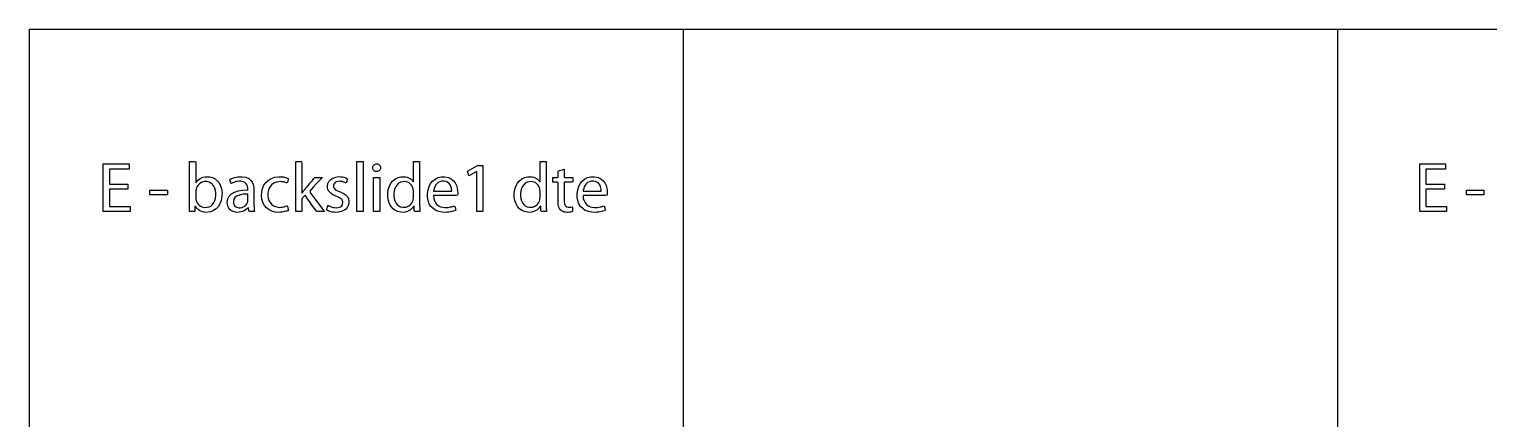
# Model space of a CAD drawing. Header units: metres. Extents: x 1885 to 2636, y 491 to 906.
# Drawn here: x 1998.3 to 2056.6, y 766.5 to 782.1 of the extents above; entities that cross this region are included whole.
import ezdxf

# ---------------------------------------------------------------- set-up
doc = ezdxf.new("R2010")
doc.units = ezdxf.units.M

msp = doc.modelspace()

# ---------------------------------------------------------------- linework, layer by layer
at = {"layer": 'COMPONENT1'}
for p, q in [((1998.337, 782.062), (1998.337, 721.562)), ((1998.337, 782.062), (2024.437, 782.062)), ((2024.437, 782.062), (2050.537, 782.062)), ((2024.437, 782.062), (2024.437, 746.552)), ((2050.537, 782.062), (2050.537, 746.552)), ((2050.537, 782.062), (2076.637, 782.062))]:
    msp.add_line(p, q, dxfattribs=at)
at = {"layer": 'COMPONENT26'}
for p, q in [((2053.824, 774.781), (2053.824, 776.682)), ((2053.824, 776.682), (2054.853, 776.682)), ((2054.853, 776.477), (2054.072, 776.477)), ((2054.072, 776.477), (2054.072, 775.876)), ((2054.853, 776.682), (2054.853, 776.477)), ((2054.072, 775.876), (2054.808, 775.876)), ((2054.808, 775.876), (2054.808, 775.672)), ((2054.808, 775.672), (2054.072, 775.672)), ((2054.072, 775.672), (2054.072, 774.987)), ((2055.684, 775.453), (2055.684, 775.633)), ((2055.684, 775.633), (2056.38, 775.633)), ((2056.38, 775.453), (2055.684, 775.453)), ((2056.38, 775.633), (2056.38, 775.453)), ((2054.896, 774.781), (2053.824, 774.781)), ((2054.072, 774.987), (2054.896, 774.987)), ((2054.896, 774.987), (2054.896, 774.781))]:
    msp.add_line(p, q, dxfattribs=at)
at = {"layer": 'COMPONENT27'}
for p, q in [((2001.294, 774.781), (2001.294, 776.682)), ((2001.294, 776.682), (2002.324, 776.682)), ((2002.324, 776.477), (2001.543, 776.477)), ((2001.543, 776.477), (2001.543, 775.876)), ((2002.324, 776.682), (2002.324, 776.477)), ((2004.74, 776.784), (2004.778, 776.784)), ((2004.74, 776.714), (2004.74, 776.784)), ((2004.74, 776.531), (2004.74, 776.714)), ((2004.74, 776.271), (2004.74, 776.531)), ((2004.778, 776.784), (2004.816, 776.784)), ((2004.816, 776.784), (2004.861, 776.784)), ((2004.861, 776.784), (2004.906, 776.784)), ((2004.906, 776.784), (2004.945, 776.784)), ((2004.945, 776.784), (2004.974, 776.784)), ((2004.974, 776.784), (2004.986, 776.753)), ((2004.986, 776.753), (2004.986, 776.662)), ((2004.986, 776.662), (2004.986, 776.529)), ((2004.986, 776.529), (2004.986, 776.375)), ((2008.971, 776.728), (2008.972, 776.784)), ((2008.971, 776.493), (2008.971, 776.728)), ((2008.971, 776.136), (2008.971, 776.493)), ((2008.972, 776.784), (2009.03, 776.784)), ((2009.03, 776.784), (2009.079, 776.784)), ((2009.079, 776.784), (2009.13, 776.784)), ((2009.13, 776.784), (2009.175, 776.784)), ((2009.175, 776.784), (2009.206, 776.784)), ((2009.206, 776.784), (2009.216, 776.697)), ((2009.216, 776.697), (2009.216, 776.511)), ((2009.216, 776.511), (2009.216, 776.265)), ((2011.412, 776.784), (2011.66, 776.784)), ((2011.412, 774.781), (2011.412, 776.784)), ((2011.66, 776.784), (2011.66, 774.781)), ((2012.047, 776.515), (2012.048, 776.545)), ((2012.053, 776.486), (2012.047, 776.515)), ((2012.048, 776.545), (2012.053, 776.574)), ((2012.053, 776.574), (2012.063, 776.602)), ((2012.062, 776.459), (2012.053, 776.486)), ((2012.077, 776.435), (2012.062, 776.459)), ((2012.063, 776.602), (2012.078, 776.626)), ((2012.095, 776.415), (2012.077, 776.435)), ((2012.078, 776.626), (2012.097, 776.647)), ((2012.117, 776.398), (2012.095, 776.415)), ((2012.097, 776.647), (2012.12, 776.664)), ((2012.143, 776.386), (2012.117, 776.398)), ((2012.12, 776.664), (2012.147, 776.676)), ((2012.173, 776.379), (2012.143, 776.386)), ((2012.147, 776.676), (2012.177, 776.684)), ((2012.177, 776.684), (2012.21, 776.685)), ((2012.238, 776.382), (2012.205, 776.378)), ((2012.21, 776.685), (2012.241, 776.681)), ((2012.268, 776.392), (2012.238, 776.382)), ((2012.241, 776.681), (2012.269, 776.671)), ((2012.293, 776.406), (2012.268, 776.392)), ((2012.269, 776.671), (2012.293, 776.657)), ((2012.293, 776.657), (2012.314, 776.638)), ((2012.315, 776.425), (2012.293, 776.406)), ((2012.314, 776.638), (2012.331, 776.615)), ((2012.332, 776.447), (2012.315, 776.425)), ((2012.331, 776.615), (2012.344, 776.589)), ((2012.344, 776.472), (2012.332, 776.447)), ((2012.344, 776.589), (2012.352, 776.561)), ((2012.352, 776.5), (2012.344, 776.472)), ((2012.352, 776.561), (2012.354, 776.53)), ((2012.354, 776.53), (2012.352, 776.5)), ((2013.669, 776.755), (2013.669, 776.784)), ((2013.669, 776.784), (2013.709, 776.784)), ((2013.669, 776.668), (2013.669, 776.755)), ((2013.669, 776.542), (2013.669, 776.668)), ((2013.669, 776.395), (2013.669, 776.542)), ((2013.669, 776.246), (2013.669, 776.395)), ((2013.709, 776.784), (2013.749, 776.784)), ((2013.749, 776.784), (2013.794, 776.784)), ((2013.794, 776.784), (2013.838, 776.784)), ((2013.838, 776.784), (2013.877, 776.784)), ((2013.877, 776.784), (2013.914, 776.784)), ((2013.914, 776.784), (2013.914, 776.714)), ((2013.914, 776.714), (2013.914, 776.531)), ((2013.914, 776.531), (2013.914, 776.271)), ((2015.831, 776.4), (2016.232, 776.615)), ((2015.879, 776.211), (2015.831, 776.4)), ((2016.204, 776.384), (2015.879, 776.211)), ((2016.204, 774.781), (2016.204, 776.384)), ((2016.232, 776.615), (2016.443, 776.615)), ((2016.443, 776.615), (2016.443, 774.781)), ((2018.721, 776.755), (2018.721, 776.784)), ((2018.721, 776.784), (2018.761, 776.784)), ((2018.721, 776.668), (2018.721, 776.755)), ((2018.721, 776.542), (2018.721, 776.668)), ((2018.721, 776.395), (2018.721, 776.542)), ((2018.721, 776.246), (2018.721, 776.395)), ((2018.761, 776.784), (2018.801, 776.784)), ((2018.801, 776.784), (2018.845, 776.784)), ((2018.845, 776.784), (2018.89, 776.784)), ((2018.89, 776.784), (2018.928, 776.784)), ((2018.928, 776.784), (2018.966, 776.784)), ((2018.966, 776.784), (2018.966, 776.714)), ((2018.966, 776.714), (2018.966, 776.531)), ((2018.966, 776.531), (2018.966, 776.271)), ((2019.438, 776.376), (2019.453, 776.405)), ((2019.453, 776.405), (2019.497, 776.418)), ((2019.497, 776.418), (2019.556, 776.436)), ((2019.556, 776.436), (2019.616, 776.454)), ((2019.616, 776.454), (2019.681, 776.474)), ((2019.681, 776.474), (2019.681, 776.386)), ((2019.681, 776.386), (2019.681, 776.305)), ((2001.543, 775.876), (2002.279, 775.876)), ((2002.279, 775.876), (2002.279, 775.672)), ((2004.74, 775.971), (2004.74, 776.271)), ((2004.74, 775.671), (2004.74, 775.971)), ((2004.986, 776.375), (2004.986, 776.218)), ((2004.986, 776.218), (2004.986, 776.078)), ((2004.986, 776.078), (2004.986, 775.975)), ((2004.986, 775.975), (2004.986, 775.927)), ((2004.986, 775.927), (2005.017, 775.967)), ((2005.017, 775.967), (2005.058, 776.017)), ((2005.083, 775.837), (2005.045, 775.783)), ((2005.058, 776.017), (2005.105, 776.061)), ((2005.127, 775.883), (2005.083, 775.837)), ((2005.105, 776.061), (2005.158, 776.098)), ((2005.177, 775.921), (2005.127, 775.883)), ((2005.158, 776.098), (2005.217, 776.128)), ((2005.231, 775.95), (2005.177, 775.921)), ((2005.217, 776.128), (2005.282, 776.152)), ((2005.289, 775.969), (2005.231, 775.95)), ((2005.282, 776.152), (2005.353, 776.167)), ((2005.349, 775.979), (2005.289, 775.969)), ((2005.429, 775.977), (2005.349, 775.979)), ((2005.353, 776.167), (2005.43, 776.174)), ((2005.516, 775.955), (2005.429, 775.977)), ((2005.43, 776.174), (2005.539, 776.169)), ((2005.59, 775.916), (2005.516, 775.955)), ((2005.539, 776.169), (2005.653, 776.14)), ((2005.653, 775.861), (2005.59, 775.916)), ((2005.653, 776.14), (2005.756, 776.088)), ((2005.704, 775.793), (2005.653, 775.861)), ((2005.756, 776.088), (2005.844, 776.015)), ((2005.844, 776.015), (2005.918, 775.922)), ((2005.918, 775.922), (2005.975, 775.811)), ((2005.975, 775.811), (2006.014, 775.685)), ((2006.342, 776.036), (2006.356, 776.069)), ((2006.351, 776.007), (2006.342, 776.036)), ((2006.363, 775.973), (2006.351, 776.007)), ((2006.356, 776.069), (2006.408, 776.096)), ((2006.374, 775.939), (2006.363, 775.973)), ((2006.384, 775.91), (2006.374, 775.939)), ((2006.409, 775.901), (2006.384, 775.91)), ((2006.408, 776.096), (2006.466, 776.119)), ((2006.453, 775.925), (2006.409, 775.901)), ((2006.5, 775.946), (2006.453, 775.925)), ((2006.466, 776.119), (2006.529, 776.139)), ((2006.55, 775.963), (2006.5, 775.946)), ((2006.529, 776.139), (2006.595, 776.155)), ((2006.602, 775.976), (2006.55, 775.963)), ((2006.595, 776.155), (2006.664, 776.167)), ((2006.656, 775.985), (2006.602, 775.976)), ((2006.71, 775.99), (2006.656, 775.985)), ((2006.664, 776.167), (2006.735, 776.173)), ((2006.782, 775.99), (2006.71, 775.99)), ((2006.735, 776.173), (2006.835, 776.173)), ((2006.877, 775.974), (2006.782, 775.99)), ((2006.835, 776.173), (2006.982, 776.149)), ((2006.948, 775.94), (2006.877, 775.974)), ((2006.998, 775.892), (2006.948, 775.94)), ((2006.982, 776.149), (2007.097, 776.097)), ((2007.031, 775.837), (2006.998, 775.892)), ((2007.049, 775.778), (2007.031, 775.837)), ((2007.097, 776.097), (2007.182, 776.023)), ((2007.182, 776.023), (2007.243, 775.932)), ((2007.243, 775.932), (2007.281, 775.828)), ((2007.281, 775.828), (2007.3, 775.717)), ((2007.649, 775.708), (2007.705, 775.834)), ((2007.705, 775.834), (2007.784, 775.944)), ((2007.784, 775.944), (2007.884, 776.035)), ((2007.884, 776.035), (2008.002, 776.105)), ((2007.962, 775.8), (2007.914, 775.72)), ((2008.025, 775.867), (2007.962, 775.8)), ((2008.002, 776.105), (2008.139, 776.152)), ((2008.101, 775.92), (2008.025, 775.867)), ((2008.192, 775.957), (2008.101, 775.92)), ((2008.139, 776.152), (2008.292, 776.173)), ((2008.296, 775.975), (2008.192, 775.957)), ((2008.292, 776.173), (2008.379, 776.174)), ((2008.37, 775.976), (2008.296, 775.975)), ((2008.416, 775.973), (2008.37, 775.976)), ((2008.379, 776.174), (2008.431, 776.17)), ((2008.458, 775.968), (2008.416, 775.973)), ((2008.431, 776.17), (2008.48, 776.164)), ((2008.497, 775.96), (2008.458, 775.968)), ((2008.48, 776.164), (2008.527, 776.155)), ((2008.532, 775.951), (2008.497, 775.96)), ((2008.527, 776.155), (2008.57, 776.145)), ((2008.564, 775.941), (2008.532, 775.951)), ((2008.592, 775.929), (2008.564, 775.941)), ((2008.57, 776.145), (2008.61, 776.133)), ((2008.634, 775.929), (2008.592, 775.929)), ((2008.61, 776.133), (2008.645, 776.12)), ((2008.641, 775.955), (2008.634, 775.929)), ((2008.651, 775.988), (2008.641, 775.955)), ((2008.645, 776.12), (2008.675, 776.107)), ((2008.662, 776.022), (2008.651, 775.988)), ((2008.671, 776.055), (2008.662, 776.022)), ((2008.675, 776.107), (2008.671, 776.055)), ((2008.971, 775.722), (2008.971, 776.136)), ((2009.216, 776.265), (2009.216, 776.002)), ((2009.216, 776.002), (2009.216, 775.762)), ((2009.399, 775.744), (2009.471, 775.828)), ((2009.471, 775.828), (2009.554, 775.925)), ((2009.554, 775.925), (2009.635, 776.02)), ((2009.635, 776.02), (2009.701, 776.097)), ((2009.793, 775.883), (2009.685, 775.767)), ((2009.701, 776.097), (2009.739, 776.142)), ((2009.739, 776.142), (2009.78, 776.146)), ((2009.78, 776.146), (2009.831, 776.146)), ((2009.899, 775.996), (2009.793, 775.883)), ((2009.831, 776.146), (2009.892, 776.146)), ((2009.892, 776.146), (2009.952, 776.146)), ((2009.985, 776.088), (2009.899, 775.996)), ((2009.952, 776.146), (2010.003, 776.146)), ((2010.034, 776.146), (2009.985, 776.088)), ((2010.003, 776.146), (2010.034, 776.146)), ((2010.24, 775.813), (2010.259, 775.9)), ((2010.24, 775.735), (2010.24, 775.813)), ((2010.259, 775.9), (2010.298, 775.979)), ((2010.298, 775.979), (2010.355, 776.048)), ((2010.355, 776.048), (2010.429, 776.104)), ((2010.429, 776.104), (2010.52, 776.145)), ((2010.485, 775.858), (2010.478, 775.817)), ((2010.478, 775.817), (2010.48, 775.773)), ((2010.501, 775.895), (2010.485, 775.858)), ((2010.527, 775.928), (2010.501, 775.895)), ((2010.52, 776.145), (2010.625, 776.169)), ((2010.56, 775.955), (2010.527, 775.928)), ((2010.603, 775.975), (2010.56, 775.955)), ((2010.653, 775.988), (2010.603, 775.975)), ((2010.625, 776.169), (2010.725, 776.175)), ((2010.711, 775.991), (2010.653, 775.988)), ((2010.762, 775.988), (2010.711, 775.991)), ((2010.725, 776.175), (2010.782, 776.171)), ((2010.809, 775.98), (2010.762, 775.988)), ((2010.782, 776.171), (2010.835, 776.164)), ((2010.853, 775.969), (2010.809, 775.98)), ((2010.835, 776.164), (2010.886, 776.154)), ((2010.892, 775.955), (2010.853, 775.969)), ((2010.886, 776.154), (2010.933, 776.141)), ((2010.927, 775.94), (2010.892, 775.955)), ((2010.957, 775.924), (2010.927, 775.94)), ((2010.933, 776.141), (2010.975, 776.125)), ((2010.986, 775.919), (2010.957, 775.924)), ((2010.975, 776.125), (2011.013, 776.107)), ((2010.994, 775.944), (2010.986, 775.919)), ((2011.005, 775.978), (2010.994, 775.944)), ((2011.017, 776.016), (2011.005, 775.978)), ((2011.013, 776.107), (2011.042, 776.09)), ((2011.029, 776.051), (2011.017, 776.016)), ((2011.042, 776.09), (2011.029, 776.051)), ((2012.078, 774.781), (2012.078, 776.146)), ((2012.078, 776.146), (2012.326, 776.146)), ((2012.205, 776.378), (2012.173, 776.379)), ((2012.326, 776.146), (2012.326, 774.781)), ((2012.663, 775.666), (2012.708, 775.801)), ((2012.708, 775.801), (2012.772, 775.917)), ((2012.772, 775.917), (2012.853, 776.013)), ((2012.853, 776.013), (2012.948, 776.088)), ((2012.948, 776.088), (2013.055, 776.14)), ((2013.018, 775.854), (2012.968, 775.783)), ((2013.079, 775.911), (2013.018, 775.854)), ((2013.055, 776.14), (2013.171, 776.169)), ((2013.152, 775.952), (2013.079, 775.911)), ((2013.234, 775.975), (2013.152, 775.952)), ((2013.171, 776.169), (2013.277, 776.174)), ((2013.319, 775.98), (2013.234, 775.975)), ((2013.277, 776.174), (2013.35, 776.167)), ((2013.384, 775.971), (2013.319, 775.98)), ((2013.35, 776.167), (2013.416, 776.152)), ((2013.443, 775.952), (2013.384, 775.971)), ((2013.416, 776.152), (2013.476, 776.131)), ((2013.497, 775.924), (2013.443, 775.952)), ((2013.476, 776.131), (2013.528, 776.103)), ((2013.544, 775.887), (2013.497, 775.924)), ((2013.528, 776.103), (2013.574, 776.072)), ((2013.585, 775.845), (2013.544, 775.887)), ((2013.574, 776.072), (2013.612, 776.036)), ((2013.618, 775.796), (2013.585, 775.845)), ((2013.612, 776.036), (2013.644, 775.998)), ((2013.644, 775.998), (2013.663, 775.969)), ((2013.663, 775.969), (2013.669, 776.015)), ((2013.669, 776.113), (2013.669, 776.246)), ((2013.669, 776.015), (2013.669, 776.113)), ((2013.914, 776.271), (2013.914, 775.971)), ((2013.914, 775.971), (2013.914, 775.671)), ((2014.295, 775.783), (2014.356, 775.899)), ((2014.356, 775.899), (2014.435, 775.999)), ((2014.435, 775.999), (2014.533, 776.079)), ((2014.553, 775.832), (2014.519, 775.77)), ((2014.533, 776.079), (2014.647, 776.136)), ((2014.597, 775.889), (2014.553, 775.832)), ((2014.651, 775.936), (2014.597, 775.889)), ((2014.647, 776.136), (2014.777, 776.168)), ((2014.717, 775.972), (2014.651, 775.936)), ((2014.794, 775.993), (2014.717, 775.972)), ((2014.777, 776.168), (2014.925, 776.173)), ((2014.884, 775.996), (2014.794, 775.993)), ((2014.97, 775.979), (2014.884, 775.996)), ((2014.925, 776.173), (2015.067, 776.146)), ((2015.04, 775.947), (2014.97, 775.979)), ((2015.094, 775.901), (2015.04, 775.947)), ((2015.067, 776.146), (2015.181, 776.091)), ((2015.136, 775.845), (2015.094, 775.901)), ((2015.165, 775.783), (2015.136, 775.845)), ((2015.181, 776.091), (2015.271, 776.014)), ((2015.271, 776.014), (2015.338, 775.922)), ((2015.338, 775.922), (2015.386, 775.82)), ((2015.386, 775.82), (2015.417, 775.714)), ((2017.715, 775.666), (2017.759, 775.801)), ((2017.759, 775.801), (2017.823, 775.917)), ((2017.823, 775.917), (2017.905, 776.013)), ((2017.905, 776.013), (2018, 776.088)), ((2018, 776.088), (2018.107, 776.14)), ((2018.07, 775.854), (2018.02, 775.783)), ((2018.131, 775.911), (2018.07, 775.854)), ((2018.107, 776.14), (2018.223, 776.169)), ((2018.203, 775.952), (2018.131, 775.911)), ((2018.286, 775.975), (2018.203, 775.952)), ((2018.223, 776.169), (2018.329, 776.174)), ((2018.371, 775.98), (2018.286, 775.975)), ((2018.329, 776.174), (2018.402, 776.167)), ((2018.435, 775.971), (2018.371, 775.98)), ((2018.402, 776.167), (2018.468, 776.152)), ((2018.495, 775.952), (2018.435, 775.971)), ((2018.468, 776.152), (2018.527, 776.131)), ((2018.549, 775.924), (2018.495, 775.952)), ((2018.527, 776.131), (2018.58, 776.103)), ((2018.596, 775.887), (2018.549, 775.924)), ((2018.58, 776.103), (2018.625, 776.072)), ((2018.636, 775.845), (2018.596, 775.887)), ((2018.625, 776.072), (2018.664, 776.036)), ((2018.67, 775.796), (2018.636, 775.845)), ((2018.664, 776.036), (2018.696, 775.998)), ((2018.696, 775.998), (2018.715, 775.969)), ((2018.715, 775.969), (2018.721, 776.015)), ((2018.721, 776.113), (2018.721, 776.246)), ((2018.721, 776.015), (2018.721, 776.113)), ((2018.966, 776.271), (2018.966, 775.971)), ((2018.966, 775.971), (2018.966, 775.671)), ((2019.227, 776.121), (2019.234, 776.146)), ((2019.227, 776.08), (2019.227, 776.121)), ((2019.227, 776.032), (2019.227, 776.08)), ((2019.227, 775.989), (2019.227, 776.032)), ((2019.23, 775.957), (2019.227, 775.989)), ((2019.26, 775.957), (2019.23, 775.957)), ((2019.234, 776.146), (2019.267, 776.146)), ((2019.307, 775.957), (2019.26, 775.957)), ((2019.267, 776.146), (2019.317, 776.146)), ((2019.361, 775.957), (2019.307, 775.957)), ((2019.317, 776.146), (2019.37, 776.146)), ((2019.407, 775.957), (2019.361, 775.957)), ((2019.37, 776.146), (2019.414, 776.146)), ((2019.438, 775.937), (2019.407, 775.957)), ((2019.414, 776.146), (2019.438, 776.158)), ((2019.438, 776.325), (2019.438, 776.376)), ((2019.438, 776.262), (2019.438, 776.325)), ((2019.438, 776.201), (2019.438, 776.262)), ((2019.438, 776.158), (2019.438, 776.201)), ((2019.438, 775.824), (2019.438, 775.937)), ((2019.438, 775.652), (2019.438, 775.824)), ((2019.681, 776.305), (2019.681, 776.226)), ((2019.681, 776.226), (2019.681, 776.166)), ((2019.681, 776.166), (2019.714, 776.146)), ((2019.689, 775.957), (2019.681, 775.842)), ((2019.681, 775.842), (2019.681, 775.677)), ((2019.74, 775.957), (2019.689, 775.957)), ((2019.714, 776.146), (2019.786, 776.146)), ((2019.821, 775.957), (2019.74, 775.957)), ((2019.786, 776.146), (2019.874, 776.146)), ((2019.911, 775.957), (2019.821, 775.957)), ((2019.874, 776.146), (2019.959, 776.146)), ((2019.988, 775.957), (2019.911, 775.957)), ((2019.959, 776.146), (2020.02, 776.146)), ((2020.036, 775.964), (2019.988, 775.957)), ((2020.02, 776.146), (2020.036, 776.125)), ((2020.036, 776.125), (2020.036, 776.085)), ((2020.036, 776.085), (2020.036, 776.038)), ((2020.036, 776.038), (2020.036, 775.994)), ((2020.036, 775.994), (2020.036, 775.964)), ((2020.264, 775.783), (2020.325, 775.899)), ((2020.325, 775.899), (2020.404, 775.999)), ((2020.404, 775.999), (2020.501, 776.079)), ((2020.522, 775.832), (2020.488, 775.77)), ((2020.501, 776.079), (2020.616, 776.136)), ((2020.566, 775.889), (2020.522, 775.832)), ((2020.62, 775.936), (2020.566, 775.889)), ((2020.616, 776.136), (2020.745, 776.168)), ((2020.685, 775.972), (2020.62, 775.936)), ((2020.762, 775.993), (2020.685, 775.972)), ((2020.745, 776.168), (2020.894, 776.173)), ((2020.853, 775.996), (2020.762, 775.993)), ((2020.939, 775.979), (2020.853, 775.996)), ((2020.894, 776.173), (2021.035, 776.146)), ((2021.009, 775.947), (2020.939, 775.979)), ((2021.063, 775.901), (2021.009, 775.947)), ((2021.035, 776.146), (2021.15, 776.091)), ((2021.104, 775.845), (2021.063, 775.901)), ((2021.134, 775.783), (2021.104, 775.845)), ((2021.15, 776.091), (2021.24, 776.014)), ((2021.24, 776.014), (2021.307, 775.922)), ((2021.307, 775.922), (2021.355, 775.82)), ((2021.355, 775.82), (2021.385, 775.714)), ((2002.279, 775.672), (2001.543, 775.672)), ((2001.543, 775.672), (2001.543, 774.987)), ((2003.154, 775.453), (2003.154, 775.633)), ((2003.154, 775.633), (2003.851, 775.633)), ((2003.851, 775.453), (2003.154, 775.453)), ((2003.851, 775.633), (2003.851, 775.453)), ((2004.74, 775.406), (2004.74, 775.671)), ((2004.74, 775.215), (2004.74, 775.406)), ((2004.988, 775.611), (2004.986, 775.583)), ((2004.986, 775.583), (2004.986, 775.53)), ((2004.986, 775.53), (2004.986, 775.491)), ((2004.986, 775.491), (2004.986, 775.447)), ((2004.986, 775.447), (2004.986, 775.403)), ((2004.986, 775.403), (2004.986, 775.365)), ((2004.986, 775.365), (2004.986, 775.328)), ((2004.986, 775.328), (2004.987, 775.294)), ((2004.987, 775.294), (2004.991, 775.261)), ((2004.991, 775.636), (2004.988, 775.611)), ((2004.999, 775.672), (2004.991, 775.636)), ((2004.991, 775.261), (2005.014, 775.186)), ((2005.015, 775.723), (2004.999, 775.672)), ((2005.045, 775.783), (2005.015, 775.723)), ((2005.742, 775.714), (2005.704, 775.793)), ((2005.706, 775.139), (2005.744, 775.222)), ((2005.768, 775.625), (2005.742, 775.714)), ((2005.744, 775.222), (2005.77, 775.317)), ((2005.782, 775.529), (2005.768, 775.625)), ((2005.77, 775.317), (2005.783, 775.424)), ((2005.783, 775.424), (2005.782, 775.529)), ((2006.001, 775.222), (2005.95, 775.088)), ((2006.03, 775.379), (2006.001, 775.222)), ((2006.014, 775.685), (2006.033, 775.543)), ((2006.033, 775.543), (2006.03, 775.379)), ((2006.239, 775.162), (2006.261, 775.289)), ((2006.261, 775.289), (2006.316, 775.398)), ((2006.316, 775.398), (2006.404, 775.488)), ((2006.404, 775.488), (2006.523, 775.559)), ((2006.506, 775.273), (2006.487, 775.189)), ((2006.547, 775.34), (2006.506, 775.273)), ((2006.523, 775.559), (2006.673, 775.61)), ((2006.607, 775.391), (2006.547, 775.34)), ((2006.683, 775.429), (2006.607, 775.391)), ((2006.673, 775.61), (2006.852, 775.641)), ((2006.77, 775.455), (2006.683, 775.429)), ((2006.866, 775.47), (2006.77, 775.455)), ((2006.852, 775.641), (2007.06, 775.65)), ((2006.965, 775.477), (2006.866, 775.47)), ((2007.065, 775.478), (2006.965, 775.477)), ((2007.058, 775.721), (2007.049, 775.778)), ((2007.06, 775.676), (2007.058, 775.721)), ((2007.06, 775.65), (2007.06, 775.676)), ((2007.062, 775.197), (2007.065, 775.225)), ((2007.065, 775.442), (2007.065, 775.478)), ((2007.065, 775.406), (2007.065, 775.442)), ((2007.065, 775.364), (2007.065, 775.406)), ((2007.065, 775.321), (2007.065, 775.364)), ((2007.065, 775.283), (2007.065, 775.321)), ((2007.065, 775.255), (2007.065, 775.283)), ((2007.065, 775.225), (2007.065, 775.255)), ((2007.3, 775.717), (2007.305, 775.618)), ((2007.305, 775.618), (2007.305, 775.584)), ((2007.305, 775.584), (2007.305, 775.509)), ((2007.305, 775.509), (2007.305, 775.409)), ((2007.305, 775.409), (2007.305, 775.303)), ((2007.305, 775.303), (2007.305, 775.206)), ((2007.608, 775.416), (2007.616, 775.568)), ((2007.625, 775.271), (2007.608, 775.416)), ((2007.616, 775.568), (2007.649, 775.708)), ((2007.664, 775.14), (2007.625, 775.271)), ((2007.862, 775.533), (2007.859, 775.426)), ((2007.859, 775.426), (2007.874, 775.318)), ((2007.881, 775.63), (2007.862, 775.533)), ((2007.874, 775.318), (2007.905, 775.223)), ((2007.914, 775.72), (2007.881, 775.63)), ((2007.905, 775.223), (2007.951, 775.14)), ((2008.971, 775.318), (2008.971, 775.722)), ((2008.971, 774.989), (2008.971, 775.318)), ((2009.216, 775.762), (2009.216, 775.588)), ((2009.216, 775.588), (2009.216, 775.52)), ((2009.216, 775.52), (2009.234, 775.538)), ((2009.227, 775.307), (2009.216, 775.28)), ((2009.216, 775.28), (2009.216, 775.22)), ((2009.216, 775.22), (2009.216, 775.128)), ((2009.247, 775.329), (2009.227, 775.307)), ((2009.234, 775.538), (2009.25, 775.559)), ((2009.272, 775.357), (2009.247, 775.329)), ((2009.25, 775.559), (2009.267, 775.582)), ((2009.267, 775.582), (2009.284, 775.604)), ((2009.298, 775.386), (2009.272, 775.357)), ((2009.284, 775.604), (2009.301, 775.626)), ((2009.322, 775.412), (2009.298, 775.386)), ((2009.301, 775.626), (2009.318, 775.648)), ((2009.318, 775.648), (2009.335, 775.669)), ((2009.343, 775.435), (2009.322, 775.412)), ((2009.335, 775.669), (2009.399, 775.744)), ((2009.375, 775.391), (2009.343, 775.435)), ((2009.444, 775.294), (2009.375, 775.391)), ((2009.535, 775.167), (2009.444, 775.294)), ((2009.591, 775.666), (2009.53, 775.601)), ((2009.53, 775.601), (2009.566, 775.516)), ((2009.566, 775.516), (2009.66, 775.391)), ((2009.685, 775.767), (2009.591, 775.666)), ((2009.66, 775.391), (2009.779, 775.231)), ((2009.779, 775.231), (2009.904, 775.064)), ((2010.255, 775.671), (2010.24, 775.735)), ((2010.284, 775.61), (2010.255, 775.671)), ((2010.327, 775.553), (2010.284, 775.61)), ((2010.384, 775.501), (2010.327, 775.553)), ((2010.457, 775.453), (2010.384, 775.501)), ((2010.545, 775.41), (2010.457, 775.453)), ((2010.48, 775.773), (2010.491, 775.733)), ((2010.491, 775.733), (2010.513, 775.699)), ((2010.513, 775.699), (2010.544, 775.668)), ((2010.544, 775.668), (2010.586, 775.639)), ((2010.633, 775.375), (2010.545, 775.41)), ((2010.586, 775.639), (2010.639, 775.612)), ((2010.697, 775.347), (2010.633, 775.375)), ((2010.639, 775.612), (2010.703, 775.584)), ((2010.749, 775.318), (2010.697, 775.347)), ((2010.703, 775.584), (2010.788, 775.55)), ((2010.79, 775.287), (2010.749, 775.318)), ((2010.788, 775.55), (2010.873, 775.508)), ((2010.82, 775.254), (2010.79, 775.287)), ((2010.84, 775.216), (2010.82, 775.254)), ((2010.851, 775.173), (2010.84, 775.216)), ((2010.873, 775.508), (2010.944, 775.462)), ((2010.944, 775.462), (2011.001, 775.41)), ((2011.001, 775.41), (2011.045, 775.351)), ((2011.045, 775.351), (2011.075, 775.284)), ((2011.075, 775.284), (2011.09, 775.209)), ((2012.641, 775.513), (2012.663, 775.666)), ((2012.643, 775.356), (2012.641, 775.513)), ((2012.668, 775.217), (2012.643, 775.356)), ((2012.712, 775.093), (2012.668, 775.217)), ((2012.904, 775.605), (2012.892, 775.502)), ((2012.892, 775.502), (2012.893, 775.398)), ((2012.893, 775.398), (2012.906, 775.302)), ((2012.93, 775.699), (2012.904, 775.605)), ((2012.906, 775.302), (2012.932, 775.213)), ((2012.968, 775.783), (2012.93, 775.699)), ((2013.643, 775.743), (2013.618, 775.796)), ((2013.661, 775.682), (2013.643, 775.743)), ((2013.643, 775.2), (2013.659, 775.25)), ((2013.659, 775.25), (2013.664, 775.275)), ((2013.665, 775.655), (2013.661, 775.682)), ((2013.664, 775.275), (2013.667, 775.301)), ((2013.668, 775.629), (2013.665, 775.655)), ((2013.667, 775.301), (2013.668, 775.328)), ((2013.669, 775.591), (2013.668, 775.629)), ((2013.668, 775.328), (2013.669, 775.354)), ((2013.669, 775.555), (2013.669, 775.591)), ((2013.669, 775.518), (2013.669, 775.555)), ((2013.669, 775.475), (2013.669, 775.518)), ((2013.669, 775.432), (2013.669, 775.475)), ((2013.669, 775.394), (2013.669, 775.432)), ((2013.669, 775.354), (2013.669, 775.394)), ((2013.914, 775.671), (2013.914, 775.406)), ((2013.914, 775.406), (2013.914, 775.215)), ((2014.233, 775.508), (2014.254, 775.651)), ((2014.235, 775.359), (2014.233, 775.508)), ((2014.258, 775.22), (2014.235, 775.359)), ((2014.254, 775.651), (2014.295, 775.783)), ((2014.303, 775.096), (2014.258, 775.22)), ((2014.468, 775.419), (2014.479, 775.303)), ((2014.508, 775.419), (2014.468, 775.419)), ((2014.477, 775.639), (2014.474, 775.596)), ((2014.474, 775.596), (2014.521, 775.596)), ((2014.494, 775.704), (2014.477, 775.639)), ((2014.479, 775.303), (2014.507, 775.205)), ((2014.519, 775.77), (2014.494, 775.704)), ((2014.614, 775.419), (2014.508, 775.419)), ((2014.521, 775.596), (2014.61, 775.596)), ((2014.61, 775.596), (2014.726, 775.596)), ((2014.765, 775.419), (2014.614, 775.419)), ((2014.726, 775.596), (2014.855, 775.596)), ((2014.938, 775.419), (2014.765, 775.419)), ((2014.855, 775.596), (2014.982, 775.596)), ((2015.112, 775.419), (2014.938, 775.419)), ((2014.982, 775.596), (2015.091, 775.596)), ((2015.091, 775.596), (2015.167, 775.596)), ((2015.266, 775.419), (2015.112, 775.419)), ((2015.184, 775.719), (2015.165, 775.783)), ((2015.167, 775.596), (2015.196, 775.596)), ((2015.194, 775.656), (2015.184, 775.719)), ((2015.196, 775.596), (2015.194, 775.656)), ((2015.378, 775.419), (2015.266, 775.419)), ((2015.431, 775.44), (2015.378, 775.419)), ((2015.417, 775.714), (2015.432, 775.61)), ((2015.433, 775.466), (2015.431, 775.44)), ((2015.432, 775.61), (2015.436, 775.53)), ((2015.435, 775.496), (2015.433, 775.466)), ((2015.436, 775.53), (2015.435, 775.496)), ((2017.693, 775.513), (2017.715, 775.666)), ((2017.695, 775.356), (2017.693, 775.513)), ((2017.719, 775.217), (2017.695, 775.356)), ((2017.764, 775.093), (2017.719, 775.217)), ((2017.956, 775.605), (2017.944, 775.502)), ((2017.944, 775.502), (2017.944, 775.398)), ((2017.944, 775.398), (2017.958, 775.302)), ((2017.982, 775.699), (2017.956, 775.605)), ((2017.958, 775.302), (2017.983, 775.213)), ((2018.02, 775.783), (2017.982, 775.699)), ((2018.695, 775.743), (2018.67, 775.796)), ((2018.713, 775.682), (2018.695, 775.743)), ((2018.695, 775.2), (2018.71, 775.25)), ((2018.71, 775.25), (2018.715, 775.275)), ((2018.717, 775.655), (2018.713, 775.682)), ((2018.715, 775.275), (2018.719, 775.301)), ((2018.719, 775.629), (2018.717, 775.655)), ((2018.721, 775.591), (2018.719, 775.629)), ((2018.719, 775.301), (2018.72, 775.328)), ((2018.72, 775.328), (2018.721, 775.354)), ((2018.721, 775.555), (2018.721, 775.591)), ((2018.721, 775.518), (2018.721, 775.555)), ((2018.721, 775.475), (2018.721, 775.518)), ((2018.721, 775.432), (2018.721, 775.475)), ((2018.721, 775.394), (2018.721, 775.432)), ((2018.721, 775.354), (2018.721, 775.394)), ((2018.966, 775.671), (2018.966, 775.406)), ((2018.966, 775.406), (2018.966, 775.215)), ((2019.438, 775.464), (2019.438, 775.652)), ((2019.438, 775.305), (2019.438, 775.464)), ((2019.438, 775.218), (2019.438, 775.305)), ((2019.439, 775.157), (2019.438, 775.218)), ((2019.681, 775.677), (2019.681, 775.491)), ((2019.681, 775.491), (2019.681, 775.328)), ((2019.681, 775.328), (2019.681, 775.231)), ((2019.681, 775.231), (2019.682, 775.173)), ((2020.202, 775.508), (2020.223, 775.651)), ((2020.204, 775.359), (2020.202, 775.508)), ((2020.227, 775.22), (2020.204, 775.359)), ((2020.223, 775.651), (2020.264, 775.783)), ((2020.272, 775.096), (2020.227, 775.22)), ((2020.437, 775.419), (2020.448, 775.303)), ((2020.477, 775.419), (2020.437, 775.419)), ((2020.446, 775.639), (2020.443, 775.596)), ((2020.443, 775.596), (2020.49, 775.596)), ((2020.463, 775.704), (2020.446, 775.639)), ((2020.448, 775.303), (2020.476, 775.205)), ((2020.488, 775.77), (2020.463, 775.704)), ((2020.583, 775.419), (2020.477, 775.419)), ((2020.49, 775.596), (2020.578, 775.596)), ((2020.578, 775.596), (2020.695, 775.596)), ((2020.734, 775.419), (2020.583, 775.419)), ((2020.695, 775.596), (2020.824, 775.596)), ((2020.907, 775.419), (2020.734, 775.419)), ((2020.824, 775.596), (2020.95, 775.596)), ((2021.081, 775.419), (2020.907, 775.419)), ((2020.95, 775.596), (2021.059, 775.596)), ((2021.059, 775.596), (2021.136, 775.596)), ((2021.235, 775.419), (2021.081, 775.419)), ((2021.153, 775.719), (2021.134, 775.783)), ((2021.136, 775.596), (2021.165, 775.596)), ((2021.162, 775.656), (2021.153, 775.719)), ((2021.165, 775.596), (2021.162, 775.656)), ((2021.347, 775.419), (2021.235, 775.419)), ((2021.399, 775.44), (2021.347, 775.419)), ((2021.385, 775.714), (2021.401, 775.61)), ((2021.402, 775.466), (2021.399, 775.44)), ((2021.401, 775.61), (2021.404, 775.53)), ((2021.404, 775.496), (2021.402, 775.466)), ((2021.404, 775.53), (2021.404, 775.496)), ((2002.366, 774.781), (2001.294, 774.781)), ((2001.543, 774.987), (2002.366, 774.987)), ((2002.366, 774.987), (2002.366, 774.781)), ((2004.729, 774.787), (2004.731, 774.824)), ((2004.757, 774.781), (2004.729, 774.787)), ((2004.731, 774.824), (2004.733, 774.865)), ((2004.733, 774.865), (2004.735, 774.908)), ((2004.735, 774.908), (2004.737, 774.953)), ((2004.737, 774.953), (2004.738, 774.999)), ((2004.738, 774.999), (2004.739, 775.045)), ((2004.739, 775.045), (2004.74, 775.092)), ((2004.74, 775.134), (2004.74, 775.215)), ((2004.74, 775.092), (2004.74, 775.134)), ((2004.789, 774.781), (2004.757, 774.781)), ((2004.827, 774.781), (2004.789, 774.781)), ((2004.865, 774.781), (2004.827, 774.781)), ((2004.9, 774.781), (2004.865, 774.781)), ((2004.94, 774.781), (2004.9, 774.781)), ((2004.942, 774.808), (2004.94, 774.781)), ((2004.944, 774.841), (2004.942, 774.808)), ((2004.947, 774.881), (2004.944, 774.841)), ((2004.949, 774.922), (2004.947, 774.881)), ((2004.952, 774.959), (2004.949, 774.922)), ((2004.96, 775.004), (2004.952, 774.959)), ((2004.984, 774.967), (2004.96, 775.004)), ((2005.028, 774.911), (2004.984, 774.967)), ((2005.014, 775.186), (2005.043, 775.129)), ((2005.076, 774.864), (2005.028, 774.911)), ((2005.043, 775.129), (2005.079, 775.08)), ((2005.129, 774.825), (2005.076, 774.864)), ((2005.079, 775.08), (2005.122, 775.037)), ((2005.122, 775.037), (2005.172, 775.001)), ((2005.187, 774.795), (2005.129, 774.825)), ((2005.172, 775.001), (2005.227, 774.974)), ((2005.249, 774.773), (2005.187, 774.795)), ((2005.227, 774.974), (2005.286, 774.956)), ((2005.314, 774.758), (2005.249, 774.773)), ((2005.286, 774.956), (2005.35, 774.948)), ((2005.384, 774.751), (2005.314, 774.758)), ((2005.35, 774.948), (2005.436, 774.952)), ((2005.477, 774.753), (2005.384, 774.751)), ((2005.436, 774.952), (2005.52, 774.975)), ((2005.588, 774.775), (2005.477, 774.753)), ((2005.52, 774.975), (2005.593, 775.014)), ((2005.695, 774.82), (2005.588, 774.775)), ((2005.593, 775.014), (2005.655, 775.069)), ((2005.655, 775.069), (2005.706, 775.139)), ((2005.793, 774.887), (2005.695, 774.82)), ((2005.879, 774.976), (2005.793, 774.887)), ((2005.95, 775.088), (2005.879, 774.976)), ((2006.245, 775.072), (2006.239, 775.162)), ((2006.267, 774.992), (2006.245, 775.072)), ((2006.306, 774.919), (2006.267, 774.992)), ((2006.361, 774.855), (2006.306, 774.919)), ((2006.433, 774.804), (2006.361, 774.855)), ((2006.52, 774.768), (2006.433, 774.804)), ((2006.487, 775.189), (2006.49, 775.125)), ((2006.49, 775.125), (2006.501, 775.076)), ((2006.501, 775.076), (2006.521, 775.034)), ((2006.624, 774.751), (2006.52, 774.768)), ((2006.521, 775.034), (2006.547, 774.999)), ((2006.547, 774.999), (2006.579, 774.973)), ((2006.579, 774.973), (2006.616, 774.953)), ((2006.616, 774.953), (2006.657, 774.94)), ((2006.713, 774.753), (2006.624, 774.751)), ((2006.657, 774.94), (2006.7, 774.934)), ((2006.7, 774.934), (2006.757, 774.935)), ((2006.788, 774.766), (2006.713, 774.753)), ((2006.757, 774.935), (2006.816, 774.946)), ((2006.856, 774.787), (2006.788, 774.766)), ((2006.816, 774.946), (2006.87, 774.964)), ((2006.918, 774.816), (2006.856, 774.787)), ((2006.87, 774.964), (2006.918, 774.989)), ((2006.918, 774.989), (2006.959, 775.021)), ((2006.972, 774.851), (2006.918, 774.816)), ((2006.959, 775.021), (2006.994, 775.056)), ((2007.02, 774.891), (2006.972, 774.851)), ((2006.994, 775.056), (2007.022, 775.095)), ((2007.084, 774.935), (2007.02, 774.891)), ((2007.022, 775.095), (2007.044, 775.137)), ((2007.044, 775.137), (2007.055, 775.166)), ((2007.055, 775.166), (2007.062, 775.197)), ((2007.087, 774.907), (2007.084, 774.935)), ((2007.091, 774.872), (2007.087, 774.907)), ((2007.095, 774.837), (2007.091, 774.872)), ((2007.099, 774.806), (2007.095, 774.837)), ((2007.121, 774.781), (2007.099, 774.806)), ((2007.156, 774.781), (2007.121, 774.781)), ((2007.2, 774.781), (2007.156, 774.781)), ((2007.246, 774.781), (2007.2, 774.781)), ((2007.287, 774.781), (2007.246, 774.781)), ((2007.324, 774.787), (2007.287, 774.781)), ((2007.305, 775.206), (2007.305, 775.136)), ((2007.305, 775.136), (2007.305, 775.108)), ((2007.305, 775.108), (2007.305, 775.059)), ((2007.305, 775.059), (2007.306, 775.01)), ((2007.306, 775.01), (2007.308, 774.962)), ((2007.308, 774.962), (2007.311, 774.915)), ((2007.311, 774.915), (2007.314, 774.871)), ((2007.314, 774.871), (2007.319, 774.828)), ((2007.319, 774.828), (2007.324, 774.787)), ((2007.725, 775.026), (2007.664, 775.14)), ((2007.806, 774.929), (2007.725, 775.026)), ((2007.906, 774.851), (2007.806, 774.929)), ((2008.023, 774.794), (2007.906, 774.851)), ((2007.951, 775.14), (2008.01, 775.071)), ((2008.01, 775.071), (2008.082, 775.017)), ((2008.156, 774.76), (2008.023, 774.794)), ((2008.082, 775.017), (2008.163, 774.978)), ((2008.294, 774.75), (2008.156, 774.76)), ((2008.163, 774.978), (2008.254, 774.956)), ((2008.254, 774.956), (2008.343, 774.95)), ((2008.36, 774.753), (2008.294, 774.75)), ((2008.343, 774.95), (2008.392, 774.952)), ((2008.421, 774.759), (2008.36, 774.753)), ((2008.392, 774.952), (2008.437, 774.957)), ((2008.478, 774.768), (2008.421, 774.759)), ((2008.437, 774.957), (2008.479, 774.964)), ((2008.53, 774.779), (2008.478, 774.768)), ((2008.479, 774.964), (2008.517, 774.973)), ((2008.517, 774.973), (2008.551, 774.983)), ((2008.577, 774.791), (2008.53, 774.779)), ((2008.551, 774.983), (2008.583, 774.993)), ((2008.617, 774.804), (2008.577, 774.791)), ((2008.583, 774.993), (2008.613, 775.005)), ((2008.613, 775.005), (2008.637, 775.015)), ((2008.652, 774.817), (2008.617, 774.804)), ((2008.637, 775.015), (2008.644, 774.984)), ((2008.644, 774.984), (2008.651, 774.954)), ((2008.651, 774.954), (2008.659, 774.921)), ((2008.679, 774.829), (2008.652, 774.817)), ((2008.659, 774.921), (2008.666, 774.887)), ((2008.666, 774.887), (2008.673, 774.858)), ((2008.673, 774.858), (2008.679, 774.829)), ((2008.975, 774.781), (2008.971, 774.989)), ((2009.001, 774.781), (2008.975, 774.781)), ((2009.043, 774.781), (2009.001, 774.781)), ((2009.093, 774.781), (2009.043, 774.781)), ((2009.143, 774.781), (2009.093, 774.781)), ((2009.186, 774.781), (2009.143, 774.781)), ((2009.216, 774.787), (2009.186, 774.781)), ((2009.216, 775.128), (2009.216, 775.022)), ((2009.216, 775.022), (2009.216, 774.919)), ((2009.216, 774.919), (2009.216, 774.835)), ((2009.216, 774.835), (2009.216, 774.787)), ((2009.633, 775.03), (2009.535, 775.167)), ((2009.722, 774.906), (2009.633, 775.03)), ((2009.786, 774.816), (2009.722, 774.906)), ((2009.827, 774.781), (2009.786, 774.816)), ((2009.869, 774.781), (2009.827, 774.781)), ((2009.927, 774.781), (2009.869, 774.781)), ((2009.904, 775.064), (2010.015, 774.916)), ((2009.991, 774.781), (2009.927, 774.781)), ((2010.05, 774.781), (2009.991, 774.781)), ((2010.015, 774.916), (2010.092, 774.813)), ((2010.115, 774.781), (2010.05, 774.781)), ((2010.092, 774.813), (2010.115, 774.781)), ((2010.201, 774.846), (2010.214, 774.886)), ((2010.237, 774.826), (2010.201, 774.846)), ((2010.214, 774.886), (2010.225, 774.922)), ((2010.225, 774.922), (2010.238, 774.961)), ((2010.284, 774.806), (2010.237, 774.826)), ((2010.238, 774.961), (2010.249, 774.997)), ((2010.249, 774.997), (2010.26, 775.032)), ((2010.26, 775.032), (2010.295, 775.013)), ((2010.335, 774.788), (2010.284, 774.806)), ((2010.295, 775.013), (2010.336, 774.994)), ((2010.389, 774.773), (2010.335, 774.788)), ((2010.336, 774.994), (2010.38, 774.977)), ((2010.38, 774.977), (2010.428, 774.961)), ((2010.446, 774.762), (2010.389, 774.773)), ((2010.428, 774.961), (2010.479, 774.948)), ((2010.505, 774.754), (2010.446, 774.762)), ((2010.479, 774.948), (2010.531, 774.94)), ((2010.567, 774.75), (2010.505, 774.754)), ((2010.531, 774.94), (2010.583, 774.936)), ((2010.676, 774.755), (2010.567, 774.75)), ((2010.583, 774.936), (2010.65, 774.94)), ((2010.65, 774.94), (2010.71, 774.953)), ((2010.791, 774.778), (2010.676, 774.755)), ((2010.71, 774.953), (2010.759, 774.974)), ((2010.759, 774.974), (2010.798, 775.003)), ((2010.889, 774.818), (2010.791, 774.778)), ((2010.798, 775.003), (2010.826, 775.039)), ((2010.826, 775.039), (2010.844, 775.08)), ((2010.844, 775.08), (2010.852, 775.126)), ((2010.852, 775.126), (2010.851, 775.173)), ((2010.968, 774.874), (2010.889, 774.818)), ((2011.029, 774.944), (2010.968, 774.874)), ((2011.07, 775.026), (2011.029, 774.944)), ((2011.091, 775.119), (2011.07, 775.026)), ((2011.09, 775.209), (2011.091, 775.119)), ((2011.66, 774.781), (2011.412, 774.781)), ((2012.326, 774.781), (2012.078, 774.781)), ((2012.775, 774.985), (2012.712, 775.093)), ((2012.854, 774.896), (2012.775, 774.985)), ((2012.946, 774.826), (2012.854, 774.896)), ((2012.932, 775.213), (2012.969, 775.134)), ((2013.051, 774.778), (2012.946, 774.826)), ((2012.969, 775.134), (2013.019, 775.067)), ((2013.019, 775.067), (2013.081, 775.013)), ((2013.166, 774.753), (2013.051, 774.778)), ((2013.081, 775.013), (2013.155, 774.975)), ((2013.155, 774.975), (2013.24, 774.954)), ((2013.267, 774.751), (2013.166, 774.753)), ((2013.24, 774.954), (2013.32, 774.951)), ((2013.344, 774.762), (2013.267, 774.751)), ((2013.32, 774.951), (2013.38, 774.961)), ((2013.415, 774.781), (2013.344, 774.762)), ((2013.38, 774.961), (2013.436, 774.979)), ((2013.48, 774.809), (2013.415, 774.781)), ((2013.436, 774.979), (2013.49, 775.007)), ((2013.538, 774.844), (2013.48, 774.809)), ((2013.49, 775.007), (2013.538, 775.044)), ((2013.538, 775.044), (2013.58, 775.088)), ((2013.589, 774.886), (2013.538, 774.844)), ((2013.58, 775.088), (2013.616, 775.141)), ((2013.633, 774.934), (2013.589, 774.886)), ((2013.616, 775.141), (2013.643, 775.2)), ((2013.669, 774.986), (2013.633, 774.934)), ((2013.695, 775.001), (2013.669, 774.986)), ((2013.697, 774.97), (2013.695, 775.001)), ((2013.698, 774.931), (2013.697, 774.97)), ((2013.701, 774.887), (2013.698, 774.931)), ((2013.703, 774.845), (2013.701, 774.887)), ((2013.704, 774.81), (2013.703, 774.845)), ((2013.72, 774.781), (2013.704, 774.81)), ((2013.747, 774.781), (2013.72, 774.781)), ((2013.784, 774.781), (2013.747, 774.781)), ((2013.824, 774.781), (2013.784, 774.781)), ((2013.863, 774.781), (2013.824, 774.781)), ((2013.897, 774.781), (2013.863, 774.781)), ((2013.925, 774.787), (2013.897, 774.781)), ((2013.914, 775.215), (2013.914, 775.134)), ((2013.914, 775.134), (2013.915, 775.092)), ((2013.915, 775.092), (2013.915, 775.045)), ((2013.915, 775.045), (2013.916, 774.999)), ((2013.916, 774.999), (2013.918, 774.953)), ((2013.918, 774.953), (2013.919, 774.908)), ((2013.919, 774.908), (2013.921, 774.865)), ((2013.921, 774.865), (2013.923, 774.824)), ((2013.923, 774.824), (2013.925, 774.787)), ((2014.369, 774.989), (2014.303, 775.096)), ((2014.454, 774.899), (2014.369, 774.989)), ((2014.558, 774.829), (2014.454, 774.899)), ((2014.507, 775.205), (2014.551, 775.124)), ((2014.551, 775.124), (2014.607, 775.059)), ((2014.68, 774.78), (2014.558, 774.829)), ((2014.607, 775.059), (2014.674, 775.009)), ((2014.674, 775.009), (2014.751, 774.974)), ((2014.819, 774.754), (2014.68, 774.78)), ((2014.751, 774.974), (2014.836, 774.953)), ((2014.938, 774.751), (2014.819, 774.754)), ((2014.836, 774.953), (2014.926, 774.945)), ((2014.926, 774.945), (2014.992, 774.946)), ((2015.012, 774.754), (2014.938, 774.751)), ((2014.992, 774.946), (2015.05, 774.95)), ((2015.081, 774.762), (2015.012, 774.754)), ((2015.05, 774.95), (2015.103, 774.956)), ((2015.144, 774.772), (2015.081, 774.762)), ((2015.103, 774.956), (2015.151, 774.964)), ((2015.201, 774.784), (2015.144, 774.772)), ((2015.151, 774.964), (2015.194, 774.974)), ((2015.194, 774.974), (2015.235, 774.985)), ((2015.252, 774.798), (2015.201, 774.784)), ((2015.235, 774.985), (2015.272, 774.998)), ((2015.297, 774.813), (2015.252, 774.798)), ((2015.272, 774.998), (2015.307, 775.012)), ((2015.359, 774.839), (2015.297, 774.813)), ((2015.307, 775.012), (2015.327, 774.967)), ((2015.327, 774.967), (2015.335, 774.936)), ((2015.335, 774.936), (2015.343, 774.903)), ((2015.343, 774.903), (2015.35, 774.873)), ((2015.35, 774.873), (2015.359, 774.839)), ((2016.443, 774.781), (2016.204, 774.781)), ((2017.826, 774.985), (2017.764, 775.093)), ((2017.905, 774.896), (2017.826, 774.985)), ((2017.998, 774.826), (2017.905, 774.896)), ((2017.983, 775.213), (2018.021, 775.134)), ((2018.103, 774.778), (2017.998, 774.826)), ((2018.021, 775.134), (2018.071, 775.067)), ((2018.071, 775.067), (2018.133, 775.013)), ((2018.217, 774.753), (2018.103, 774.778)), ((2018.133, 775.013), (2018.206, 774.975)), ((2018.206, 774.975), (2018.292, 774.954)), ((2018.318, 774.751), (2018.217, 774.753)), ((2018.292, 774.954), (2018.372, 774.951)), ((2018.396, 774.762), (2018.318, 774.751)), ((2018.372, 774.951), (2018.431, 774.961)), ((2018.467, 774.781), (2018.396, 774.762)), ((2018.431, 774.961), (2018.488, 774.979)), ((2018.531, 774.809), (2018.467, 774.781)), ((2018.488, 774.979), (2018.541, 775.007)), ((2018.59, 774.844), (2018.531, 774.809)), ((2018.541, 775.007), (2018.59, 775.044)), ((2018.59, 775.044), (2018.632, 775.088)), ((2018.641, 774.886), (2018.59, 774.844)), ((2018.632, 775.088), (2018.668, 775.141)), ((2018.684, 774.934), (2018.641, 774.886)), ((2018.668, 775.141), (2018.695, 775.2)), ((2018.72, 774.986), (2018.684, 774.934)), ((2018.747, 775.001), (2018.72, 774.986)), ((2018.748, 774.97), (2018.747, 775.001)), ((2018.75, 774.931), (2018.748, 774.97)), ((2018.752, 774.887), (2018.75, 774.931)), ((2018.754, 774.845), (2018.752, 774.887)), ((2018.756, 774.81), (2018.754, 774.845)), ((2018.772, 774.781), (2018.756, 774.81)), ((2018.799, 774.781), (2018.772, 774.781)), ((2018.835, 774.781), (2018.799, 774.781)), ((2018.876, 774.781), (2018.835, 774.781)), ((2018.915, 774.781), (2018.876, 774.781)), ((2018.949, 774.781), (2018.915, 774.781)), ((2018.977, 774.787), (2018.949, 774.781)), ((2018.966, 775.215), (2018.966, 775.134)), ((2018.966, 775.134), (2018.966, 775.092)), ((2018.966, 775.092), (2018.967, 775.045)), ((2018.967, 775.045), (2018.968, 774.999)), ((2018.968, 774.999), (2018.969, 774.953)), ((2018.969, 774.953), (2018.971, 774.908)), ((2018.971, 774.908), (2018.973, 774.865)), ((2018.973, 774.865), (2018.975, 774.824)), ((2018.975, 774.824), (2018.977, 774.787)), ((2019.446, 775.083), (2019.439, 775.157)), ((2019.457, 775.017), (2019.446, 775.083)), ((2019.475, 774.957), (2019.457, 775.017)), ((2019.498, 774.906), (2019.475, 774.957)), ((2019.528, 774.862), (2019.498, 774.906)), ((2019.561, 774.829), (2019.528, 774.862)), ((2019.599, 774.802), (2019.561, 774.829)), ((2019.641, 774.78), (2019.599, 774.802)), ((2019.689, 774.764), (2019.641, 774.78)), ((2019.682, 775.173), (2019.692, 775.101)), ((2019.742, 774.754), (2019.689, 774.764)), ((2019.692, 775.101), (2019.712, 775.042)), ((2019.712, 775.042), (2019.744, 774.999)), ((2019.798, 774.75), (2019.742, 774.754)), ((2019.744, 774.999), (2019.788, 774.97)), ((2019.788, 774.97), (2019.847, 774.957)), ((2019.846, 774.751), (2019.798, 774.75)), ((2019.89, 774.755), (2019.846, 774.751)), ((2019.847, 774.957), (2019.89, 774.956)), ((2019.89, 774.956), (2019.919, 774.958)), ((2019.93, 774.761), (2019.89, 774.755)), ((2019.919, 774.958), (2019.945, 774.96)), ((2019.966, 774.768), (2019.93, 774.761)), ((2019.945, 774.96), (2019.988, 774.967)), ((2019.997, 774.776), (2019.966, 774.768)), ((2019.988, 774.967), (2020.013, 774.93)), ((2020.021, 774.8), (2019.997, 774.776)), ((2020.013, 774.93), (2020.016, 774.884)), ((2020.016, 774.884), (2020.019, 774.837)), ((2020.019, 774.837), (2020.021, 774.8)), ((2020.338, 774.989), (2020.272, 775.096)), ((2020.423, 774.899), (2020.338, 774.989)), ((2020.527, 774.829), (2020.423, 774.899)), ((2020.476, 775.205), (2020.519, 775.124)), ((2020.519, 775.124), (2020.576, 775.059)), ((2020.649, 774.78), (2020.527, 774.829)), ((2020.576, 775.059), (2020.643, 775.009)), ((2020.643, 775.009), (2020.72, 774.974)), ((2020.787, 774.754), (2020.649, 774.78)), ((2020.72, 774.974), (2020.805, 774.953)), ((2020.907, 774.751), (2020.787, 774.754)), ((2020.805, 774.953), (2020.895, 774.945)), ((2020.895, 774.945), (2020.961, 774.946)), ((2020.981, 774.754), (2020.907, 774.751)), ((2020.961, 774.946), (2021.019, 774.95)), ((2021.05, 774.762), (2020.981, 774.754)), ((2021.019, 774.95), (2021.071, 774.956)), ((2021.113, 774.772), (2021.05, 774.762)), ((2021.071, 774.956), (2021.119, 774.964)), ((2021.17, 774.784), (2021.113, 774.772)), ((2021.119, 774.964), (2021.163, 774.974)), ((2021.163, 774.974), (2021.204, 774.985)), ((2021.221, 774.798), (2021.17, 774.784)), ((2021.204, 774.985), (2021.241, 774.998)), ((2021.266, 774.813), (2021.221, 774.798)), ((2021.241, 774.998), (2021.276, 775.012)), ((2021.328, 774.839), (2021.266, 774.813)), ((2021.276, 775.012), (2021.295, 774.967)), ((2021.295, 774.967), (2021.303, 774.936)), ((2021.303, 774.936), (2021.312, 774.903)), ((2021.312, 774.903), (2021.319, 774.873)), ((2021.319, 774.873), (2021.328, 774.839))]:
    msp.add_line(p, q, dxfattribs=at)

doc.saveas('drawing.dxf')
